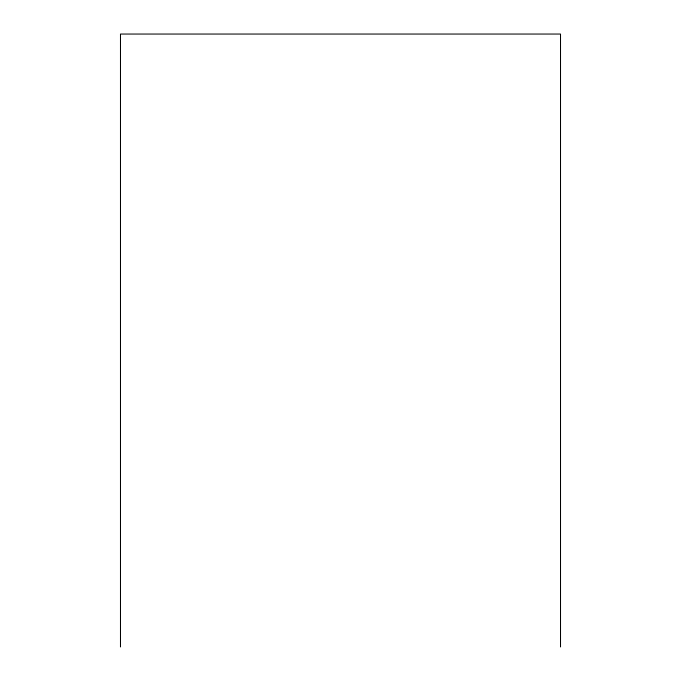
<?xml version="1.0" encoding="UTF-8"?>
<svg xmlns="http://www.w3.org/2000/svg" width="681" height="681" viewBox="0 0 681 681"><rect width="100%" height="100%" fill="white"/><g stroke="black" fill="none" stroke-linecap="round" stroke-linejoin="round"><path stroke-width="1.02" d="M560.514 646.95L560.514 34.05L120.486 34.05L120.486 646.95"/></g></svg>
